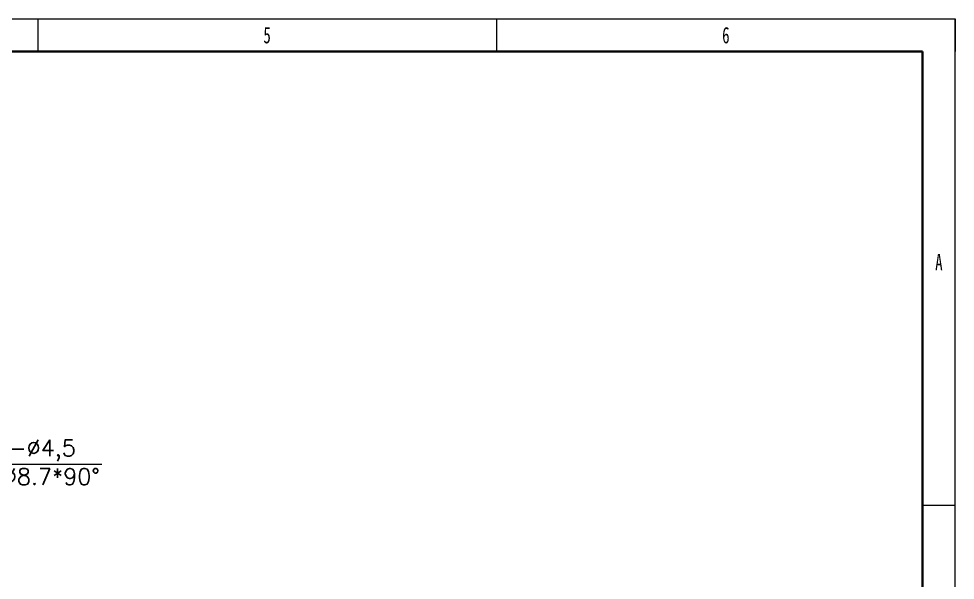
# Model space of a CAD drawing. Header units: millimetres. Extents: x -631 to 3210, y -446 to 2288.
# Drawn here: x 1491.3 to 1920, y 1109.6 to 1366.5 of the extents above; entities that cross this region are included whole.
import ezdxf
from ezdxf.enums import TextEntityAlignment as Align

# ---------------------------------------------------------------- set-up
doc = ezdxf.new("R2010")
doc.units = ezdxf.units.MM
doc.layers.get('0').update_dxf_attribs({"lineweight": 18})
for name, color, linetype, lineweight in [('尺寸线层', 3, 'Continuous', 18), ('粗实线层', 7, 'Continuous', 35), ('细实线层', 7, 'Continuous', 18)]:
    doc.layers.add(name, color=color, linetype=linetype, lineweight=lineweight)
doc.styles.get("Standard").update_dxf_attribs({"font": 'txt.shx', "bigfont": 'gbcbig.shx'})
doc.styles.add('标准', font='', dxfattribs={"width": 0.667})
doc.styles.get('标准').set_extended_font_data('宋体')
doc.dimstyles.get("Standard").update_dxf_attribs({"dimscale": 3, "dimtxt": 0.18, "dimasz": 0.18, "dimexe": 0.18, "dimexo": 0.0625, "dimgap": 0.09, "dimtad": 0, "dimtih": 1, "dimtoh": 1, "dimdec": 4, "dimzin": 0, "dimdsep": 46, "dimtxsty": 'Standard', "dimcen": 0.09, "dimdle": 0.36, "dimadec": 0, "dimazin": 0, "dimtfac": 1, "dimtdec": 4, "dimtofl": 0, "dimtmove": 0, "dimatfit": 3, "dimfxl": 0, "dimtolj": 1, "dimtzin": 0, "dimarcsym": 0})

# ---------------------------------------------------------------- blocks, each defined once
blk = doc.blocks.new('*X2')
at = {"layer": '粗实线层'}
for p in [(-185, 143.5), (205, -143.5)]:
    blk.add_line(p, (205, 143.5), dxfattribs=at)
at = {"layer": '细实线层'}
for p, q in [((-210, 148.5), (210, 148.5)), ((70, 148.5), (70, 143.5)), ((140, 148.5), (140, 143.5)), ((210, -148.5), (210, 148.5)), ((210, 148.5), (210, 143.5)), ((210, 74.25), (205, 74.25))]:
    blk.add_line(p, q, dxfattribs=at)
at = {"layer": '尺寸线层', "style": '标准'}
for tag, height, width, p in [('T1', 2.5, 0.667, (-175, 146)), ('T2', 2.5, 0.667, (-105, 146)), ('T3', 2.5, 0.667, (-35, 146)), ('T4', 2.5, 0.667, (35, 146)), ('T5', 2.5, 0.667, (105, 146)), ('T6', 2.5, 0.667, (175, 146)), ('R1', 2.5, 0.667, (207.5, 111.38)), ('SQE', 3.5, 0.667, (-188.18, 80.99)), ('试制车间', 3.5, 0.28375, (-188.18, 73.99)), ('涂装车间（装配）', 3.5, 0.147264, (-188.18, 66.99)), ('涂装车间（涂装）', 3.5, 0.147264, (-188.18, 59.99)), ('国际内装车间', 3.5, 0.189302, (-188.18, 52.99)), ('地铁复合车间', 3.5, 0.186278, (-188.18, 46.02)), ('屏蔽门车间', 3.5, 0.225254, (-188.18, 39.14)), ('R2', 2.5, 0.667, (207.5, 37.12)), ('电器车间', 3.5, 0.292284, (-188.18, 32.21)), ('玻璃钢车间', 3.5, 0.225603, (-188.18, 25.29)), ('城轨内装车间', 3.5, 0.186278, (-188.18, 18.29)), ('不锈钢箱体车间', 3.5, 0.15932, (-188.18, 11.29)), ('门系统总装车间', 3.5, 0.161527, (-188.18, 4.29)), ('座椅厨房车间', 3.5, 0.186516, (-188.18, -2.71)), ('碳钢车间', 3.5, 0.28375, (-188.18, -9.71)), ('铝不锈钢车间', 3.5, 0.186397, (-188.18, -16.71)), ('风挡车间', 3.5, 0.284026, (-188.18, -23.71)), ('风道车间', 3.5, 0.284026, (-188.18, -30.71)), ('动车内装车间', 3.5, 0.186397, (-188.18, -37.71)), ('R3', 2.5, 0.667, (207.5, -37.12)), ('采购部', 3.5, 0.378308, (-188.18, -44.71)), ('检修服务部', 3.5, 0.223014, (-188.18, -51.71)), ('品管部', 3.5, 0.389426, (-188.18, -58.71)), ('生产保障部', 3.5, 0.223356, (-188.18, -65.71)), ('工业化部', 3.5, 0.281557, (-188.18, -72.71)), ('研发部', 3.5, 0.3788, (-188.18, -79.71)), ('旧底图总号', 3, 0.667, (-197.5, -100.5)), ('R4', 2.5, 0.667, (207.5, -111.38)), ('底图总号', 3, 0.667, (-197.5, -113.5)), ('签字', 3, 0.667, (-197.5, -126.5)), ('日期', 3, 0.667, (-197.5, -139.5)), ('B1', 2.5, 0.667, (-175, -146)), ('B2', 2.5, 0.667, (-105, -146)), ('B3', 2.5, 0.667, (-35, -146)), ('B4', 2.5, 0.667, (35, -146)), ('B5', 2.5, 0.667, (105, -146)), ('B6', 2.5, 0.667, (175, -146))]:
    blk.add_attdef(tag, text='', height=height, dxfattribs=dict(at, width=width)).set_placement(p, align=Align.MIDDLE_CENTER)
at = {"layer": '尺寸线层', "style": '标准', "width": 0.667}
blk.add_attdef('图号', text='', height=5.33, rotation=180, dxfattribs=at).set_placement((-160, 138.5), align=Align.MIDDLE_CENTER)
blk = doc.blocks.new('*X173')
at = {"layer": '尺寸线层', "linetype": 'Continuous'}
for points in [[(1419.13, 1135.46), (1425.83, 1139.05), (1424.3, 1141.03)], [(1415.57, 1132.71), (1410.4, 1127.13), (1408.87, 1129.11)]]:
    blk.add_hatch(color=0, dxfattribs=at).paths.add_polyline_path(points, flags=0)
at = {"layer": '尺寸线层', "color": 0, "linetype": 'Continuous'}
for q in [(1403.7, 1123.54), (1529.36, 1162.66)]:
    blk.add_line((1454.36, 1162.66), q, dxfattribs=at)
at = {"layer": '尺寸线层', "color": 0, "char_height": 7.5, "attachment_point": 5}
for s, insert, width in [('14-%%C4,5', (1495.61, 1169), 90), ('14-%%C8.7*90%%D', (1495.61, 1157.03), 135)]:
    blk.add_mtext(s, dxfattribs=dict(at, insert=insert, width=width))

msp = doc.modelspace()

# ---------------------------------------------------------------- block references
ref = msp.add_blockref('*X2', (1290, 921), dxfattribs=dict(xscale=3, yscale=3, zscale=3))
ref.add_attrib('T5', '5', dxfattribs={"layer": '尺寸线层', "height": 7.5, "style": '标准', "width": 0.667}).set_placement((1605, 1359), align=Align.MIDDLE_CENTER)
ref.add_attrib('T6', '6', dxfattribs={"layer": '尺寸线层', "height": 7.5, "style": '标准', "width": 0.667}).set_placement((1815, 1359), align=Align.MIDDLE_CENTER)
ref.add_attrib('R1', 'A', dxfattribs={"layer": '尺寸线层', "height": 7.5, "style": '标准', "width": 0.667}).set_placement((1912.5, 1255.125), align=Align.MIDDLE_CENTER)

# ---------------------------------------------------------------- dimensions: what is measured, and where the dimension line sits
at = {"layer": '尺寸线层'}
dim = msp.add_diameter_dim_2p(p1=(1415.57, 1132.705), p2=(1419.132, 1135.455), dimstyle='Standard', override={"dimtxt": 2.5, "dimasz": 2.5, "dimexe": 1.25, "dimexo": 0.625, "dimgap": 0.625, "dimtad": 1, "dimdec": 2, "dimzin": 8, "dimdsep": 44, "dimpost": '14-%%C<>\\X14-%%C8.7*90%%D', "dimsah": 1, "dimdle": 5, "dimtdec": 2, "dimtofl": 1, "dimtmove": 0, "dimatfit": 1, "dimtfill": 1, "dimtzin": 8}, dxfattribs=at)
dim.commit()
dim.dimension.update_dxf_attribs({"geometry": '*X173', "text_midpoint": (1454.36, 1162.657), "dimtype": 163})

doc.saveas('drawing.dxf')
